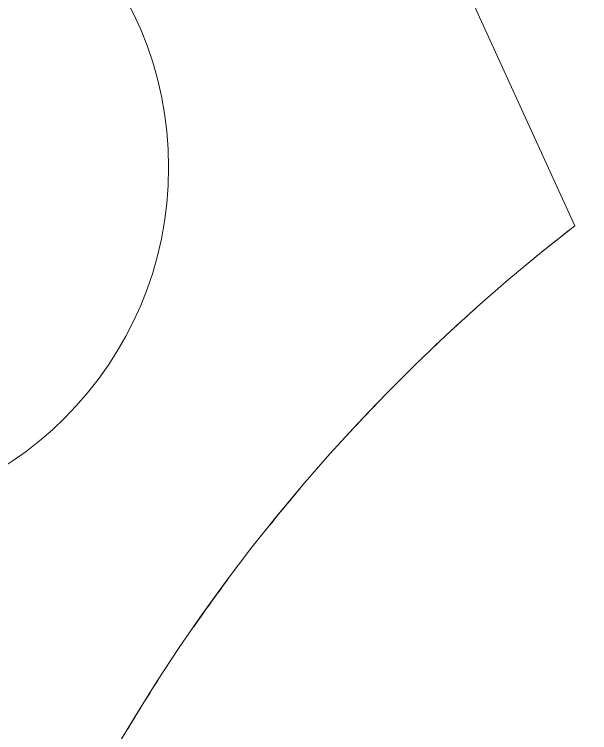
# Model space of a CAD drawing. Header units: metres. Extents: x -217 to -108, y -304 to -188.
# Drawn here: x -162.618 to -161.753, y -237.739 to -236.658 of the extents above; entities that cross this region are included whole.
import ezdxf

# ---------------------------------------------------------------- set-up
doc = ezdxf.new("R2010")
doc.units = ezdxf.units.M
for name, color, linetype, lineweight in [('A-FLOR', 192, 'Continuous', 9), ('A-WALL', 113, 'Continuous', 9), ('I-FURN', 30, 'Continuous', 9), ('I-WALL', 2, 'Continuous', 9)]:
    doc.layers.add(name, color=color, linetype=linetype, lineweight=lineweight)

# ---------------------------------------------------------------- blocks, each defined once
blk = doc.blocks.new('COALESSE_CIRCA_-_Round_Table_7629 - COALESSE_CIRCA_-_Round_Table_7629-1016699-Nivel 3')
at = {"layer": 'I-FURN'}
for radius, start, end in [(0.5334, 90, 270), (0.5334, 270, 90), (0.2381, 90, 270), (0.2381, 270, 90)]:
    blk.add_arc((0, 0), radius, start, end, dxfattribs=at)

msp = doc.modelspace()

# ---------------------------------------------------------------- linework, layer by layer
at = {"layer": 'A-FLOR'}
msp.add_line((-162.4234, -235.5525), (-161.7753, -236.9766), dxfattribs=at)
for radius, start in [(2.7344, 127.7247), (1.8104, 112.8939)]:
    msp.add_arc((-160.1022, -239.1394), radius, start, 292.1612, dxfattribs=at)
at = {"layer": 'A-WALL'}
for radius, start, end in [(4.4724, 116.2927, 191.7455), (4.2724, 116.386, 292.2113), (4.2724, 122.9091, 292.2113)]:
    msp.add_arc((-160.1022, -239.1394), radius, start, end, dxfattribs=at)
at = {"layer": 'I-WALL'}
for start, end in [(127.9402, 129.7028), (131.8053, 133.5921), (135.6704, 137.4751), (139.5356, 141.3538), (143.4008, 145.2296), (147.266, 149.1034)]:
    msp.add_arc((-160.1022, -239.1394), 2.7344, start, end, dxfattribs=at)

# ---------------------------------------------------------------- block references
at = {"layer": 'I-FURN'}
msp.add_blockref('COALESSE_CIRCA_-_Round_Table_7629 - COALESSE_CIRCA_-_Round_Table_7629-1016699-Nivel 3', (-162.9196, -236.8885), dxfattribs=at)

doc.saveas('drawing.dxf')
